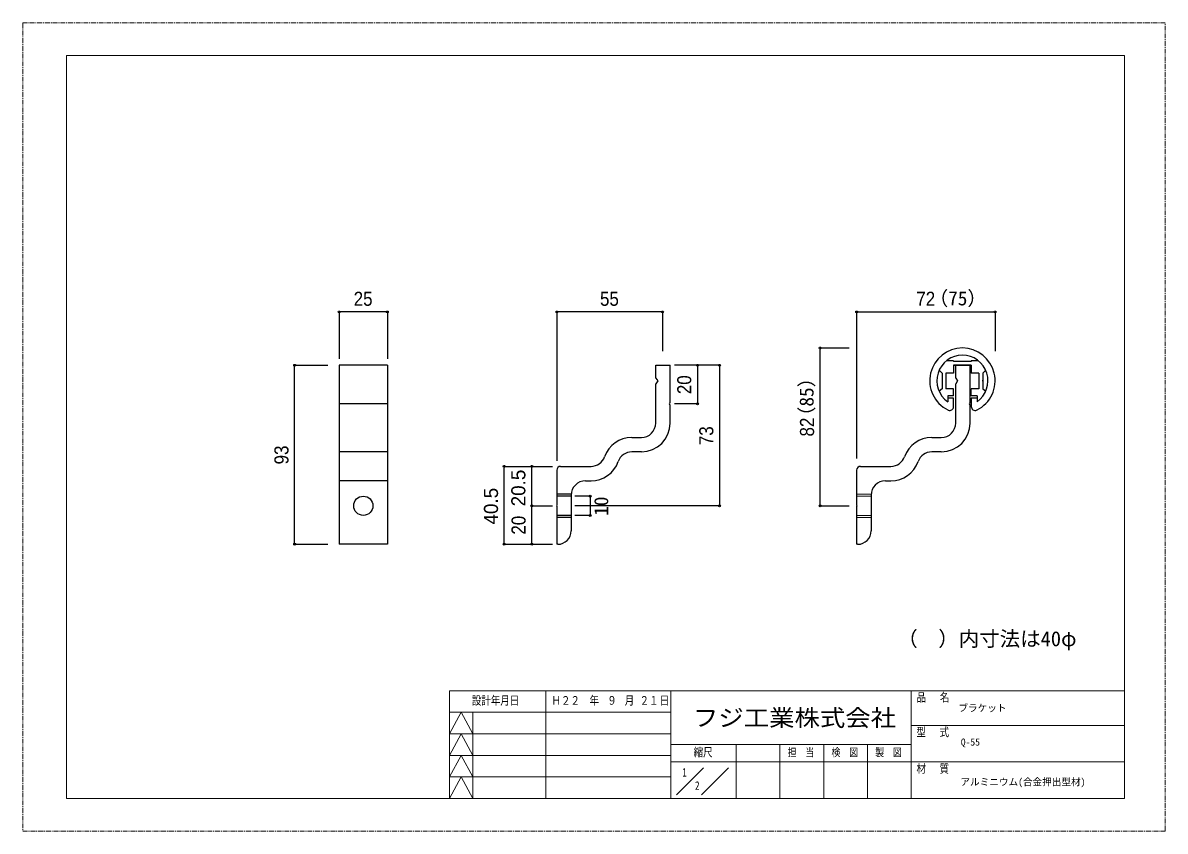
# Model space of a CAD drawing. Units: millimetres at full size, sheet at 1:2. Extents: x -297 to 297, y -210 to 210.
import ezdxf
from ezdxf.enums import TextEntityAlignment as Align

# ---------------------------------------------------------------- set-up
doc = ezdxf.new("R2010")
doc.units = ezdxf.units.MM
doc.header["$LTSCALE"] = 2
doc.header["$PDMODE"] = 32
doc.header["$PDSIZE"] = 1
doc.linetypes.add('USER4', pattern=[2, 1.25, -0.25, 0.25, -0.25])
doc.layers.add('0-0_0', color=3, linetype='Continuous')
doc.layers.add('7-0', color=8, linetype='USER4', lineweight=18)
doc.layers.add('7-1', color=7, linetype='Continuous', lineweight=18)
doc.styles.add('HGPｺﾞｼｯｸM', font='')
doc.styles.add('ＭＳ ゴシック', font='')
doc.styles.get('HGPｺﾞｼｯｸM').set_extended_font_data('HGPｺﾞｼｯｸM')
doc.styles.get('ＭＳ ゴシック').set_extended_font_data('MS Gothic')

msp = doc.modelspace()

# ---------------------------------------------------------------- linework, layer by layer
at = {"layer": '0-0_0', "color": 4}
for p, q in [((-107.482, 59.769), (-132.482, 59.769)), ((-132.482, 59.769), (-132.482, 35.425)), ((-107.482, 59.769), (-107.482, 35.425)), ((35.603, 59.769), (-19.397, 59.769)), ((-19.397, 59.769), (-19.397, -17.632)), ((35.603, 59.769), (35.603, 39.457)), ((136.566, 59.769), (208.566, 59.769)), ((136.566, 59.769), (136.566, -16.304)), ((208.566, 59.769), (208.566, 39.457)), ((117.612, -40.943), (117.612, 41.055)), ((117.612, 41.055), (132.673, 41.055)), ((-155.674, -60.943), (-155.674, 32.057)), ((-155.674, 32.057), (-138.463, 32.057)), ((65.235, 32.057), (41.869, 32.057)), ((53.776, 32.057), (41.869, 32.057)), ((53.776, 32.057), (53.776, 12.057)), ((65.235, 32.057), (65.235, -40.943)), ((53.776, 12.057), (41.869, 12.057)), ((-46.729, -60.943), (-46.729, -20.443)), ((-46.729, -20.443), (-32.393, -20.443)), ((-32.393, -40.943), (-32.393, -20.443)), ((-32.393, -20.443), (-21.562, -20.443)), ((-32.393, -60.943), (-32.393, -40.943)), ((-32.393, -40.943), (-21.562, -40.943)), ((65.235, -40.943), (-9.931, -40.943)), ((117.612, -40.943), (132.673, -40.943)), ((-155.674, -60.943), (-138.463, -60.943)), ((-46.729, -60.943), (-32.393, -60.943)), ((-32.393, -60.943), (-21.562, -60.943))]:
    msp.add_line(p, q, dxfattribs=at)
at = {"layer": '0-0_0'}
for p, q in [((-132.482, 32.057), (-132.482, -60.943)), ((-107.482, 32.057), (-132.482, 32.057)), ((-107.482, 32.057), (-107.482, -60.943)), ((32.103, 32.057), (39.603, 32.057)), ((32.103, 25.407), (32.103, 32.057)), ((39.603, 12.557), (39.603, 32.057)), ((186.966, 34.457), (183.289, 34.457)), ((186.966, 34.457), (186.966, 34.057)), ((196.166, 34.057), (186.966, 34.057)), ((186.966, 32.057), (186.966, 28.057)), ((196.166, 32.057), (186.966, 32.057)), ((187.316, 32.057), (195.816, 32.057)), ((187.566, 32.057), (195.566, 32.057)), ((188.066, 32.057), (195.566, 32.057)), ((188.066, 25.407), (188.066, 32.057)), ((195.566, 12.557), (195.566, 32.057)), ((196.166, 34.457), (196.166, 34.057)), ((199.842, 34.457), (196.166, 34.457)), ((196.166, 32.057), (196.166, 28.057)), ((32.103, 25.407), (33.103, 23.907)), ((33.103, 23.907), (32.103, 22.407)), ((179.466, 29.557), (180.966, 28.057)), ((180.966, 28.057), (180.966, 24.207)), ((180.966, 23.907), (180.966, 19.757)), ((186.966, 28.057), (182.966, 28.057)), ((182.966, 28.057), (182.966, 19.757)), ((188.066, 25.407), (189.066, 23.907)), ((189.066, 23.907), (188.066, 22.407)), ((200.166, 28.057), (196.166, 28.057)), ((200.166, 28.057), (200.166, 19.757)), ((202.166, 24.207), (201.866, 24.057)), ((202.166, 23.907), (201.866, 24.057)), ((203.666, 29.557), (202.166, 28.057)), ((202.166, 28.057), (202.166, 24.207)), ((202.166, 23.907), (202.166, 19.757)), ((32.103, 2.057), (32.103, 22.407)), ((180.966, 19.757), (179.466, 18.557)), ((186.966, 19.757), (182.966, 19.757)), ((186.966, 16.257), (186.966, 19.757)), ((188.066, 2.057), (188.066, 22.407)), ((200.166, 19.757), (196.166, 19.757)), ((196.166, 16.257), (196.166, 19.757)), ((202.166, 19.757), (203.666, 18.557)), ((-107.482, 12.057), (-132.482, 12.057)), ((186.966, 16.257), (183.966, 16.257)), ((183.966, 16.257), (183.966, 13.152)), ((186.988, 15.057), (183.966, 15.057)), ((186.966, 10.502), (186.966, 15.057)), ((199.166, 16.257), (196.166, 16.257)), ((196.166, 15.057), (196.166, 10.691)), ((199.166, 15.057), (196.166, 15.057)), ((196.166, 15.057), (196.166, 10.691)), ((196.166, 10.691), (196.166, 15.057)), ((199.166, 16.257), (199.166, 13.152)), ((39.603, 2.057), (39.603, 11.557)), ((184.167, 8.772), (183.966, 8.85)), ((195.566, 2.057), (195.566, 11.557)), ((198.964, 8.772), (199.166, 8.85)), ((19.636, -5.443), (24.603, -5.443)), ((175.599, -5.443), (180.566, -5.443)), ((-107.482, -12.943), (-132.482, -12.943)), ((24.603, -12.943), (19.636, -12.943)), ((180.566, -12.943), (175.599, -12.943)), ((-19.397, -22.443), (-19.397, -40.643)), ((-17.397, -20.443), (-1.577, -20.443)), ((136.566, -22.443), (136.566, -40.643)), ((138.566, -20.443), (154.386, -20.443)), ((-107.482, -27.943), (-132.482, -27.943)), ((-4.397, -27.943), (-1.577, -27.943)), ((151.566, -27.943), (154.386, -27.943)), ((-11.897, -34.943), (-19.397, -34.943)), ((-11.897, -35.447), (-11.897, -49.943)), ((144.066, -35.447), (144.066, -49.943)), ((-11.897, -35.943), (-19.397, -35.943)), ((-19.097, -40.943), (-19.397, -40.643)), ((-19.397, -41.243), (-19.097, -40.943)), ((-19.397, -41.243), (-19.397, -60.943)), ((-2.072, -35.943), (-9.931, -35.943)), ((136.866, -40.943), (136.566, -40.643)), ((136.566, -41.243), (136.866, -40.943)), ((136.566, -41.243), (136.566, -60.943)), ((-11.897, -45.943), (-19.397, -45.943)), ((-11.897, -46.943), (-19.397, -46.943)), ((-11.897, -41.943), (-11.897, -53.943)), ((144.066, -41.943), (144.066, -53.943)), ((-107.482, -60.943), (-132.482, -60.943)), ((-18.897, -60.943), (-19.397, -60.943)), ((137.066, -60.943), (136.566, -60.943))]:
    msp.add_line(p, q, dxfattribs=at)
for points in [[(180.966, 24.207), (181.266, 24.057), (180.966, 23.907)], [(-2.072, -35.943), (-2.072, -45.943), (-9.931, -45.943)]]:
    msp.add_lwpolyline(points, dxfattribs=at)
msp.add_circle((-119.982, -40.943), 5, dxfattribs=at)
for centre, radius, start, end in [((191.566, 24.057), 17, 296.55514, 243.44486), ((191.566, 24.057), 13.291, 304.87587, 235.12413), ((39.603, 12.057), 0.5, 90, 270), ((195.566, 12.057), 0.5, 90, 270), ((184.911, 10.697), 2.064, 248.87279, 354.58581), ((198.222, 10.691), 2.057, 180, 291.12721), ((24.603, 2.057), 15, 270, 0), ((24.603, 2.057), 7.5, 270, 0), ((180.566, 2.057), 15, 270, 0), ((180.566, 2.057), 7.5, 270, 0), ((19.636, -20.443), 15, 90, 160.52878), ((175.599, -20.443), 15, 90, 160.52878), ((-1.577, -12.943), 7.5, 270, 340.52878), ((19.636, -20.443), 7.5, 90, 160.52878), ((154.386, -12.943), 7.5, 270, 340.52878), ((175.599, -20.443), 7.5, 90, 160.52878), ((-17.397, -22.443), 2, 90, 180), ((-1.577, -12.943), 15, 270, 340.52878), ((138.566, -22.443), 2, 90, 180), ((154.386, -12.943), 15, 270, 340.52878), ((-4.397, -35.443), 7.5, 90, 180), ((151.566, -35.443), 7.5, 90, 180), ((-18.897, -53.943), 7, 270, 0), ((137.066, -53.943), 7, 270, 0)]:
    msp.add_arc(centre, radius, start, end, dxfattribs=at)
at = {"layer": '0-0_0', "color": 4}
for p in [(-132.482, 59.769), (-107.482, 59.769), (-19.397, 59.769), (35.603, 59.769), (136.566, 59.769), (208.566, 59.769), (117.612, 41.055), (-155.674, 32.057), (53.776, 32.057), (65.235, 32.057), (53.776, 12.057), (-46.729, -20.443), (-32.393, -20.443), (-32.393, -40.943), (65.235, -40.943), (117.612, -40.943), (-155.674, -60.943), (-46.729, -60.943), (-32.393, -60.943)]:
    msp.add_point(p, dxfattribs=at)
at = {"layer": '0-0_0'}
for p in [(-2.072, -35.943), (-2.072, -45.943)]:
    msp.add_point(p, dxfattribs=at)
at = {"layer": '7-0'}
msp.add_lwpolyline([(-297.019, -210), (296.981, -210), (296.981, 210), (-297.019, 210)], close=True, dxfattribs=at)
at = {"layer": '7-1', "color": 3}
for p, q in [((136.566, -34.943), (144.082, -34.943)), ((136.566, -35.943), (144.066, -35.943)), ((136.566, -45.943), (144.066, -45.943)), ((136.566, -46.943), (144.066, -46.943))]:
    msp.add_line(p, q, dxfattribs=at)
at = {"layer": '7-1'}
for p, q in [((-75.09, -137.05), (275.91, -137.05)), ((-75.09, -137.05), (-75.09, -193.05)), ((-25.09, -137.05), (-25.09, -193.05)), ((39.91, -137.05), (39.91, -193.05)), ((164.91, -137.05), (164.91, -193.05)), ((-75.09, -148.25), (39.91, -148.25)), ((-63.09, -148.25), (-63.09, -193.05)), ((-75.09, -159.45), (39.91, -159.45)), ((164.91, -155.05), (275.91, -155.05)), ((39.91, -165.05), (164.91, -165.05)), ((73.91, -165.05), (73.91, -193.05)), ((96.66, -193.05), (96.66, -165.05)), ((119.41, -165.05), (119.41, -193.05)), ((142.16, -193.05), (142.16, -165.05)), ((-75.09, -170.65), (39.91, -170.65)), ((275.91, -174.05), (39.91, -174.05)), ((42.91, -191.05), (56.91, -177.05)), ((55.91, -191.05), (69.91, -177.05)), ((-75.09, -181.85), (39.91, -181.85))]:
    msp.add_line(p, q, dxfattribs=at)
msp.add_lwpolyline([(-274.248, -193.05), (275.91, -193.05), (275.91, 193.05), (-274.248, 193.05)], close=True, dxfattribs=at)
for points in [[(-75.09, -159.45), (-69.09, -148.25), (-63.09, -159.45)], [(-63.09, -170.65), (-69.09, -159.45), (-75.09, -170.65)], [(-75.09, -181.85), (-69.09, -170.65), (-63.09, -181.85)], [(-63.09, -193.05), (-69.09, -181.85), (-75.09, -193.05)]]:
    msp.add_lwpolyline(points, dxfattribs=at)

# ---------------------------------------------------------------- texts
at = {"layer": '0-0_0', "color": 7, "style": 'ＭＳ ゴシック'}
for s, height, p in [('（75）', 7.331, (174.176, 61)), ('（\u3000）内寸法は40φ', 7.806, (157.698, -116.273))]:
    msp.add_text(s, height=height, dxfattribs=at).set_placement(p, align=Align.BOTTOM_LEFT)
at = {"layer": '0-0_0', "color": 7, "style": 'HGPｺﾞｼｯｸM', "width": 0.9}
for s, p in [('25', (-124.982, 60.769)), ('55', (3.103, 60.769)), ('72', (167.566, 60.769))]:
    msp.add_text(s, height=7.331, dxfattribs=at).set_placement(p, align=Align.BOTTOM_LEFT)
for s, p in [('20', (52.776, 17.057)), ('82', (116.612, -4.944)), ('73', (64.235, -9.443)), ('93', (-156.674, -19.443)), ('20', (-33.393, -55.943))]:
    msp.add_text(s, height=7.331, rotation=90, dxfattribs=at).set_placement(p, align=Align.BOTTOM_LEFT)
at = {"layer": '0-0_0', "color": 7}
for s, style, p in [('（85）', 'ＭＳ ゴシック', (116.369, 0.613)), ('20.5', 'HGPｺﾞｼｯｸM', (-33.504, -41.245)), ('40.5', 'HGPｺﾞｼｯｸM', (-47.729, -50.693)), ('10', 'ＭＳ ゴシック', (9.598, -46.116))]:
    msp.add_text(s, height=7.331, rotation=90, dxfattribs=dict(at, style=style)).set_placement(p, align=Align.BOTTOM_LEFT)
at = {"layer": '7-0', "color": 3, "style": 'ＭＳ ゴシック', "width": 1.1}
msp.add_text('フジ工業株式会社', height=8.798, dxfattribs=at).set_placement((51.438, -158.159), align=Align.BOTTOM_LEFT)
at = {"layer": '7-1', "style": 'ＭＳ ゴシック', "width": 0.8}
for s, height, p in [('設計年月日', 4.399, (-63.53, -145.65)), ('Ｈ２２', 4.399, (-22.101, -145.65)), ('年', 4.399, (-2.33, -145.65)), ('９', 4.399, (6.861, -145.65)), ('月', 4.399, (15.99, -145.65)), ('２１', 4.399, (23.712, -145.65)), ('日', 4.399, (34.17, -145.65)), ('品', 4.399, (167.67, -144.05)), ('名', 4.399, (179.83, -144.05)), ('型', 4.399, (167.67, -162.05)), ('式', 4.399, (179.67, -162.05)), ('縮尺', 4.399, (51.79, -172.55)), ('担\u3000当', 4.106, (100.717, -172.35)), ('検\u3000図', 4.106, (123.467, -172.35)), ('製\u3000図', 4.106, (146.217, -172.35)), ('1', 4.399, (45.866, -182.941)), ('材', 4.399, (167.67, -181.05)), ('質', 4.399, (179.67, -181.05)), ('2', 4.399, (52.501, -189.823))]:
    msp.add_text(s, height=height, dxfattribs=at).set_placement(p, align=Align.BOTTOM_LEFT)
at = {"layer": '7-1', "color": 4, "style": 'ＭＳ ゴシック'}
for s, p in [('ブラケット', (189.49, -148.95)), ('Q-55', (190.719, -166.647)), ('アルミニウム(合金押出型材)', (190.537, -187.363))]:
    msp.add_text(s, height=3.666, dxfattribs=at).set_placement(p, align=Align.BOTTOM_LEFT)

doc.saveas('drawing.dxf')
